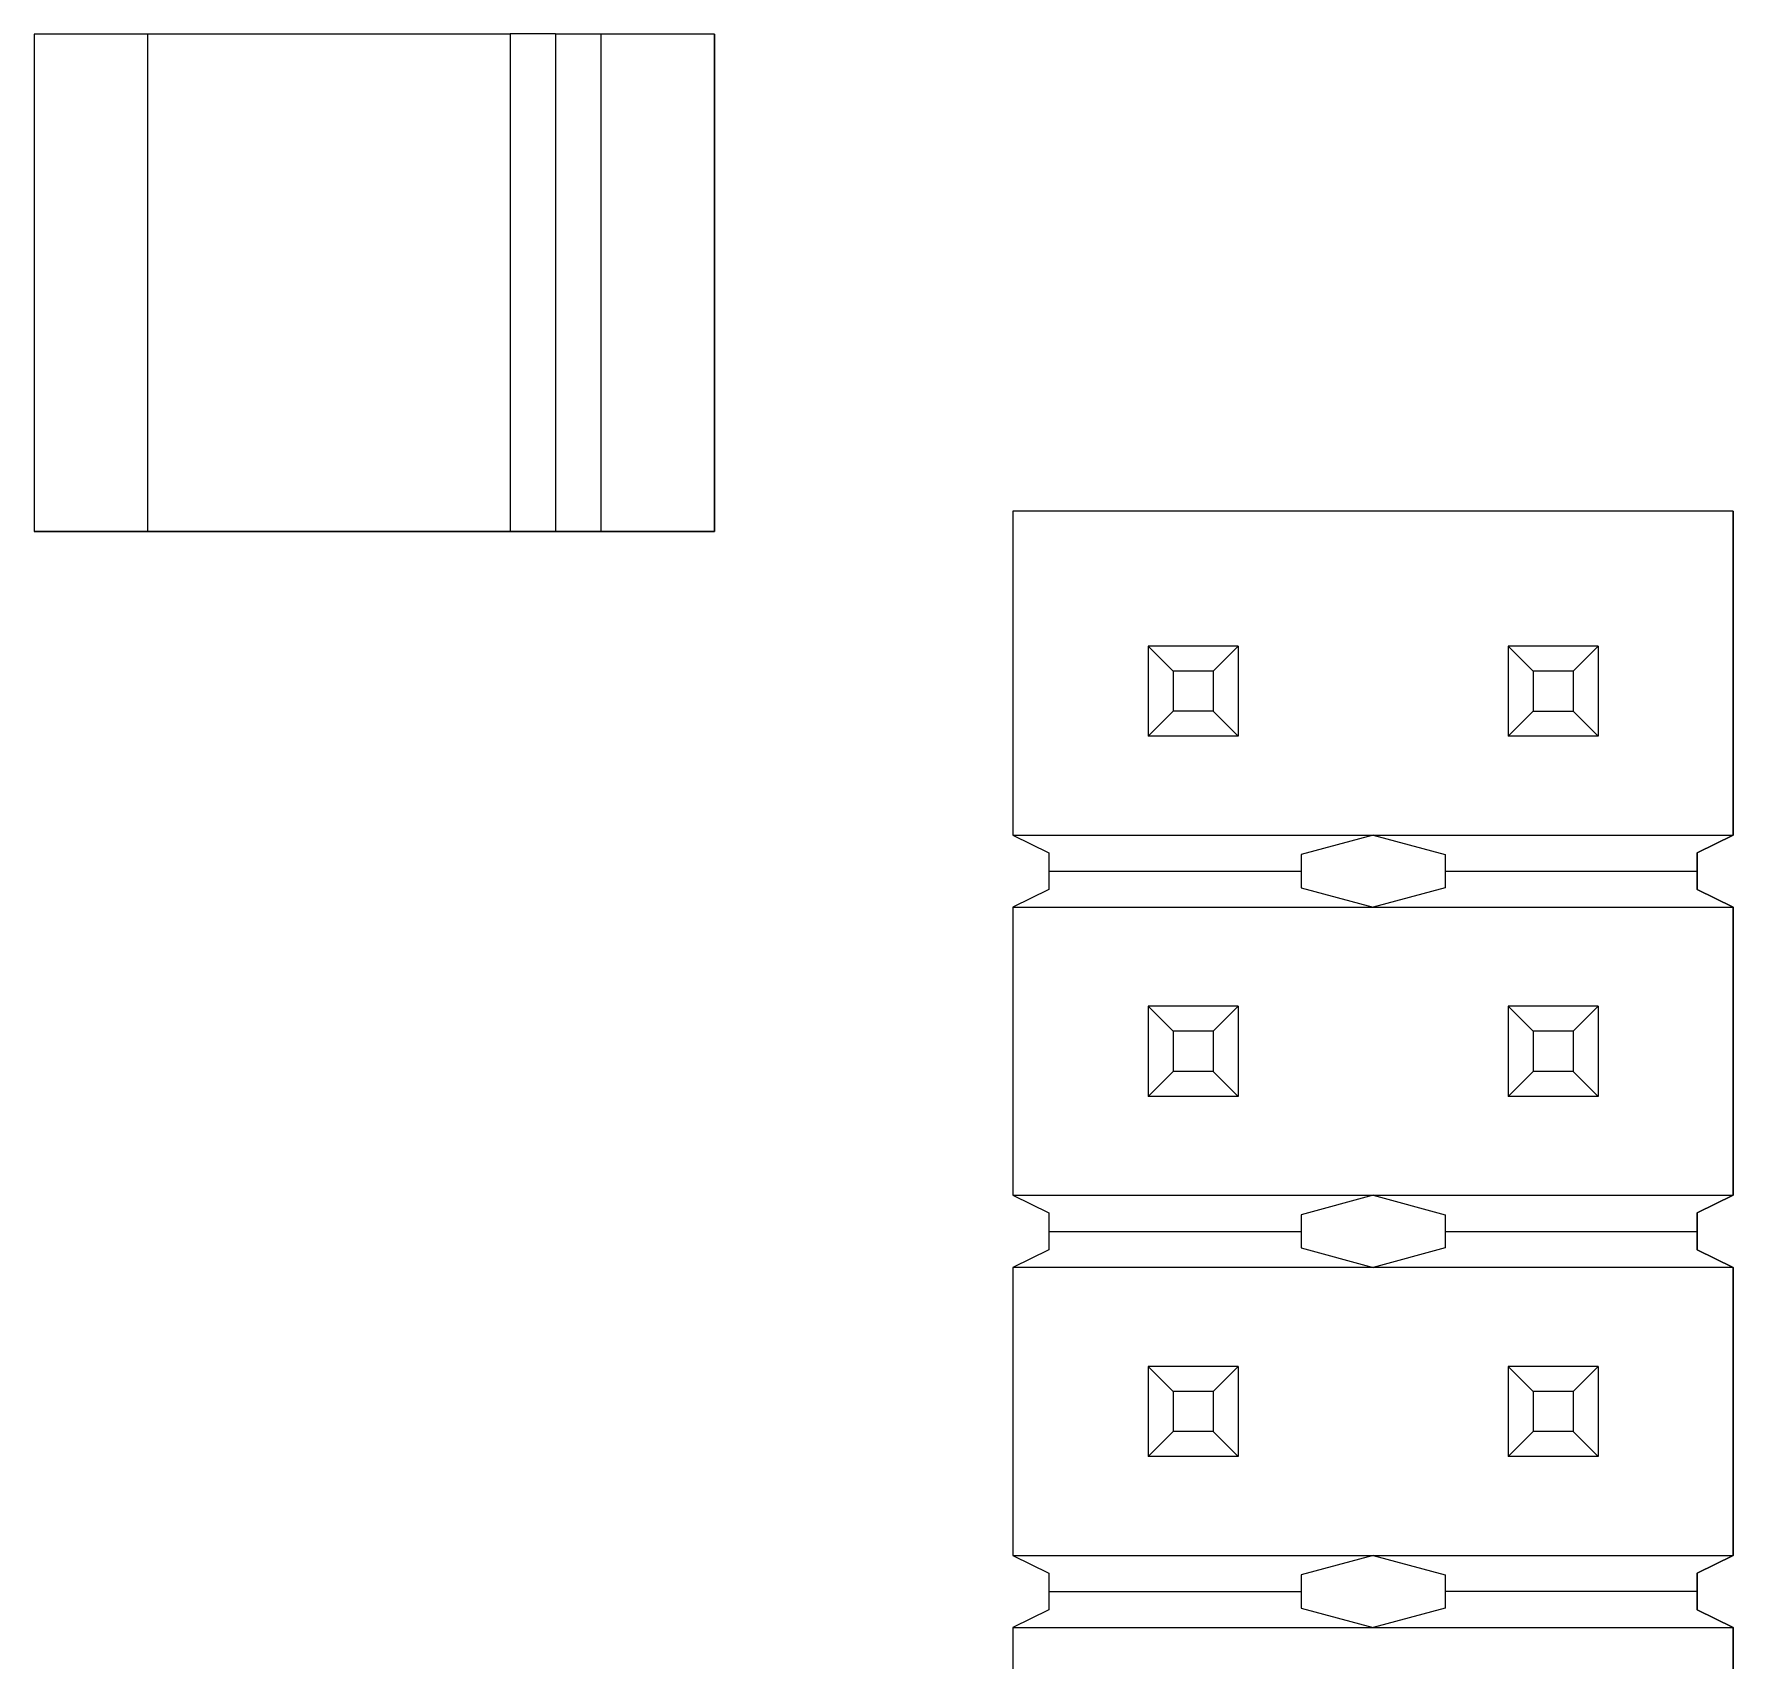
# Model space of a CAD drawing. Header units: inches. Extents: x 0 to 841, y -594 to 0.
# Drawn here: x 426.29 to 450.27, y -265.28 to -242.34 of the extents above; entities that cross this region are included whole.
import ezdxf

# ---------------------------------------------------------------- set-up
doc = ezdxf.new("R2010")
doc.units = ezdxf.units.IN
doc.header["$MEASUREMENT"] = 0

msp = doc.modelspace()

# ---------------------------------------------------------------- linework, layer by layer
at = {"color": 7, "true_color": 0xffffff}
for p, q in [((427.892, -242.348), (426.292, -242.348)), ((426.292, -242.348), (426.292, -249.36)), ((426.292, -242.348), (426.292, -249.36)), ((427.892, -242.348), (426.292, -242.348)), ((433.012, -242.348), (427.892, -242.348)), ((427.892, -242.348), (427.892, -249.36)), ((427.892, -242.348), (427.892, -249.36)), ((433.012, -242.348), (427.892, -242.348)), ((433.652, -242.344), (433.012, -242.344)), ((433.012, -242.344), (433.012, -242.348)), ((433.012, -242.344), (433.012, -249.364)), ((433.652, -242.344), (433.012, -242.344)), ((433.652, -242.348), (433.652, -242.344)), ((433.652, -242.344), (433.652, -249.364)), ((434.292, -242.348), (433.652, -242.348)), ((434.292, -242.348), (433.652, -242.348)), ((435.892, -242.348), (434.292, -242.348)), ((434.292, -242.348), (434.292, -249.36)), ((435.892, -242.348), (434.292, -242.348)), ((434.292, -242.348), (434.292, -249.36)), ((435.892, -249.36), (435.892, -242.348)), ((435.892, -242.348), (435.892, -249.36)), ((450.266, -249.074), (440.106, -249.074)), ((440.106, -249.074), (440.106, -253.646)), ((450.266, -249.074), (440.106, -249.074)), ((440.106, -249.074), (440.106, -253.646)), ((450.266, -253.646), (450.266, -249.074)), ((450.266, -249.074), (450.266, -253.646)), ((426.292, -249.36), (427.892, -249.36)), ((427.892, -249.36), (426.292, -249.36)), ((427.892, -249.36), (433.012, -249.36)), ((433.012, -249.36), (427.892, -249.36)), ((433.012, -249.36), (433.012, -249.364)), ((433.012, -249.364), (433.652, -249.364)), ((433.652, -249.364), (433.012, -249.364)), ((433.652, -249.364), (433.652, -249.36)), ((433.652, -249.36), (434.292, -249.36)), ((434.292, -249.36), (433.652, -249.36)), ((434.292, -249.36), (435.892, -249.36)), ((435.892, -249.36), (434.292, -249.36)), ((442.012, -250.98), (442.012, -252.25)), ((442.012, -250.98), (442.364, -251.332)), ((443.282, -250.98), (442.012, -250.98)), ((443.282, -250.98), (442.93, -251.332)), ((443.282, -250.98), (443.282, -252.25)), ((447.092, -250.98), (447.092, -252.25)), ((447.092, -250.98), (447.444, -251.332)), ((448.362, -250.98), (447.092, -250.98)), ((448.362, -250.98), (448.01, -251.332)), ((448.362, -250.98), (448.362, -252.25)), ((442.364, -251.332), (442.364, -251.898)), ((442.93, -251.332), (442.364, -251.332)), ((442.93, -251.332), (442.93, -251.898)), ((447.444, -251.332), (447.444, -251.898)), ((448.01, -251.332), (447.444, -251.332)), ((448.01, -251.332), (448.01, -251.898)), ((442.364, -251.898), (442.012, -252.25)), ((442.93, -251.898), (442.364, -251.898)), ((442.93, -251.898), (443.282, -252.25)), ((447.444, -251.898), (447.092, -252.25)), ((447.444, -251.898), (448.01, -251.898)), ((448.01, -251.898), (448.362, -252.25)), ((443.282, -252.25), (442.012, -252.25)), ((448.362, -252.25), (447.092, -252.25)), ((440.106, -253.646), (440.614, -253.894)), ((440.106, -253.646), (440.614, -253.894)), ((440.106, -253.646), (445.186, -253.646)), ((445.186, -253.646), (444.17, -253.92)), ((445.186, -253.646), (446.202, -253.92)), ((445.186, -253.646), (450.266, -253.646)), ((449.758, -253.894), (450.266, -253.646)), ((450.266, -253.646), (449.758, -253.894)), ((440.614, -253.894), (440.614, -254.414)), ((440.614, -253.894), (440.614, -254.154)), ((444.17, -253.92), (444.17, -254.154)), ((446.202, -253.92), (446.202, -254.154)), ((449.758, -254.414), (449.758, -253.894)), ((449.758, -253.894), (449.758, -254.154)), ((440.614, -254.154), (440.614, -254.414)), ((440.614, -254.154), (444.17, -254.154)), ((444.17, -254.154), (444.17, -254.388)), ((446.202, -254.154), (449.758, -254.154)), ((446.202, -254.154), (446.202, -254.388)), ((449.758, -254.154), (449.758, -254.414)), ((440.614, -254.414), (440.106, -254.662)), ((440.614, -254.414), (440.106, -254.662)), ((444.17, -254.388), (445.186, -254.662)), ((446.202, -254.388), (445.186, -254.662)), ((450.266, -254.662), (449.758, -254.414)), ((449.758, -254.414), (450.266, -254.662)), ((440.106, -254.662), (440.106, -258.726)), ((440.106, -254.662), (440.106, -258.726)), ((440.106, -254.662), (445.186, -254.662)), ((445.186, -254.662), (450.266, -254.662)), ((450.266, -258.726), (450.266, -254.662)), ((450.266, -254.662), (450.266, -258.726)), ((442.012, -256.06), (442.012, -257.33)), ((442.012, -256.06), (442.364, -256.412)), ((443.282, -256.06), (442.012, -256.06)), ((443.282, -256.06), (442.93, -256.412)), ((443.282, -256.06), (443.282, -257.33)), ((447.092, -256.06), (447.092, -257.33)), ((447.092, -256.06), (447.444, -256.412)), ((448.362, -256.06), (447.092, -256.06)), ((448.362, -256.06), (448.01, -256.412)), ((448.362, -256.06), (448.362, -257.33)), ((442.364, -256.412), (442.364, -256.978)), ((442.93, -256.412), (442.364, -256.412)), ((442.93, -256.412), (442.93, -256.978)), ((447.444, -256.412), (447.444, -256.978)), ((448.01, -256.412), (447.444, -256.412)), ((448.01, -256.412), (448.01, -256.978)), ((442.364, -256.978), (442.012, -257.33)), ((442.93, -256.978), (442.364, -256.978)), ((442.93, -256.978), (443.282, -257.33)), ((447.444, -256.978), (447.092, -257.33)), ((448.01, -256.978), (447.444, -256.978)), ((448.01, -256.978), (448.362, -257.33)), ((443.282, -257.33), (442.012, -257.33)), ((448.362, -257.33), (447.092, -257.33)), ((440.106, -258.726), (440.614, -258.974)), ((440.106, -258.726), (440.614, -258.974)), ((440.106, -258.726), (445.186, -258.726)), ((445.186, -258.726), (444.17, -259)), ((445.186, -258.726), (446.202, -259)), ((445.186, -258.726), (450.266, -258.726)), ((449.758, -258.974), (450.266, -258.726)), ((450.266, -258.726), (449.758, -258.974)), ((440.614, -258.974), (440.614, -259.494)), ((440.614, -258.974), (440.614, -259.234)), ((444.17, -259), (444.17, -259.234)), ((446.202, -259), (446.202, -259.234)), ((449.758, -259.494), (449.758, -258.974)), ((449.758, -258.974), (449.758, -259.234)), ((440.614, -259.234), (440.614, -259.494)), ((440.614, -259.234), (444.17, -259.234)), ((444.17, -259.234), (444.17, -259.468)), ((446.202, -259.234), (449.758, -259.234)), ((446.202, -259.234), (446.202, -259.468)), ((449.758, -259.234), (449.758, -259.494)), ((440.614, -259.494), (440.106, -259.742)), ((440.614, -259.494), (440.106, -259.742)), ((444.17, -259.468), (445.186, -259.742)), ((446.202, -259.468), (445.186, -259.742)), ((450.266, -259.742), (449.758, -259.494)), ((449.758, -259.494), (450.266, -259.742)), ((440.106, -259.742), (440.106, -263.806)), ((440.106, -259.742), (440.106, -263.806)), ((445.186, -259.742), (440.106, -259.742)), ((450.266, -259.742), (445.186, -259.742)), ((450.266, -263.806), (450.266, -259.742)), ((450.266, -259.742), (450.266, -263.806)), ((442.012, -261.14), (442.012, -262.41)), ((442.012, -261.14), (442.364, -261.492)), ((443.282, -261.14), (442.012, -261.14)), ((443.282, -261.14), (442.93, -261.492)), ((443.282, -261.14), (443.282, -262.41)), ((447.092, -261.14), (447.092, -262.41)), ((447.092, -261.14), (447.444, -261.492)), ((448.362, -261.14), (447.092, -261.14)), ((448.362, -261.14), (448.01, -261.492)), ((448.362, -261.14), (448.362, -262.41)), ((442.364, -261.492), (442.364, -262.058)), ((442.93, -261.492), (442.364, -261.492)), ((442.93, -261.492), (442.93, -262.058)), ((447.444, -261.492), (447.444, -262.058)), ((448.01, -261.492), (447.444, -261.492)), ((448.01, -261.492), (448.01, -262.058)), ((442.364, -262.058), (442.012, -262.41)), ((442.93, -262.058), (442.364, -262.058)), ((442.93, -262.058), (443.282, -262.41)), ((447.444, -262.058), (447.092, -262.41)), ((448.01, -262.058), (447.444, -262.058)), ((448.01, -262.058), (448.362, -262.41)), ((443.282, -262.41), (442.012, -262.41)), ((448.362, -262.41), (447.092, -262.41)), ((440.106, -263.806), (440.614, -264.054)), ((440.106, -263.806), (440.614, -264.054)), ((440.106, -263.806), (445.186, -263.806)), ((445.186, -263.806), (444.17, -264.08)), ((445.186, -263.806), (446.202, -264.08)), ((445.186, -263.806), (450.266, -263.806)), ((449.758, -264.054), (450.266, -263.806)), ((450.266, -263.806), (449.758, -264.054)), ((440.614, -264.054), (440.614, -264.574)), ((440.614, -264.054), (440.614, -264.314)), ((444.17, -264.08), (444.17, -264.314)), ((446.202, -264.08), (446.202, -264.314)), ((449.758, -264.574), (449.758, -264.054)), ((449.758, -264.054), (449.758, -264.314)), ((440.614, -264.314), (440.614, -264.574)), ((440.614, -264.314), (444.17, -264.314)), ((444.17, -264.314), (444.17, -264.548)), ((449.758, -264.314), (446.202, -264.314)), ((446.202, -264.314), (446.202, -264.548)), ((449.758, -264.314), (449.758, -264.574)), ((440.614, -264.574), (440.106, -264.822)), ((440.614, -264.574), (440.106, -264.822)), ((444.17, -264.548), (445.186, -264.822)), ((446.202, -264.548), (445.186, -264.822)), ((450.266, -264.822), (449.758, -264.574)), ((449.758, -264.574), (450.266, -264.822)), ((440.106, -264.822), (440.106, -268.886)), ((440.106, -264.822), (440.106, -268.886)), ((440.106, -264.822), (445.186, -264.822)), ((445.186, -264.822), (450.266, -264.822)), ((450.266, -268.886), (450.266, -264.822)), ((450.266, -264.822), (450.266, -268.886))]:
    msp.add_line(p, q, dxfattribs=at)
at = {"color": 18, "true_color": 0x000000}
for p, q in [((427.892, -242.348), (426.292, -242.348)), ((426.292, -242.348), (426.292, -249.36)), ((426.292, -242.348), (426.292, -249.36)), ((427.892, -242.348), (426.292, -242.348)), ((433.012, -242.348), (427.892, -242.348)), ((427.892, -242.348), (427.892, -249.36)), ((427.892, -242.348), (427.892, -249.36)), ((433.012, -242.348), (427.892, -242.348)), ((433.652, -242.344), (433.012, -242.344)), ((433.012, -242.344), (433.012, -242.348)), ((433.012, -242.344), (433.012, -249.364)), ((433.652, -242.344), (433.012, -242.344)), ((433.652, -242.348), (433.652, -242.344)), ((433.652, -242.344), (433.652, -249.364)), ((434.292, -242.348), (433.652, -242.348)), ((434.292, -242.348), (433.652, -242.348)), ((435.892, -242.348), (434.292, -242.348)), ((434.292, -242.348), (434.292, -249.36)), ((435.892, -242.348), (434.292, -242.348)), ((434.292, -242.348), (434.292, -249.36)), ((435.892, -249.36), (435.892, -242.348)), ((435.892, -242.348), (435.892, -249.36)), ((450.266, -249.074), (440.106, -249.074)), ((440.106, -249.074), (440.106, -253.646)), ((450.266, -249.074), (440.106, -249.074)), ((440.106, -249.074), (440.106, -253.646)), ((450.266, -253.646), (450.266, -249.074)), ((450.266, -249.074), (450.266, -253.646)), ((426.292, -249.36), (427.892, -249.36)), ((427.892, -249.36), (426.292, -249.36)), ((427.892, -249.36), (433.012, -249.36)), ((433.012, -249.36), (427.892, -249.36)), ((433.012, -249.36), (433.012, -249.364)), ((433.012, -249.364), (433.652, -249.364)), ((433.652, -249.364), (433.012, -249.364)), ((433.652, -249.364), (433.652, -249.36)), ((433.652, -249.36), (434.292, -249.36)), ((434.292, -249.36), (433.652, -249.36)), ((434.292, -249.36), (435.892, -249.36)), ((435.892, -249.36), (434.292, -249.36)), ((442.012, -250.98), (442.012, -252.25)), ((442.012, -250.98), (442.364, -251.332)), ((443.282, -250.98), (442.012, -250.98)), ((443.282, -250.98), (442.93, -251.332)), ((443.282, -250.98), (443.282, -252.25)), ((447.092, -250.98), (447.092, -252.25)), ((447.092, -250.98), (447.444, -251.332)), ((448.362, -250.98), (447.092, -250.98)), ((448.362, -250.98), (448.01, -251.332)), ((448.362, -250.98), (448.362, -252.25)), ((442.364, -251.332), (442.364, -251.898)), ((442.93, -251.332), (442.364, -251.332)), ((442.93, -251.332), (442.93, -251.898)), ((447.444, -251.332), (447.444, -251.898)), ((448.01, -251.332), (447.444, -251.332)), ((448.01, -251.332), (448.01, -251.898)), ((442.364, -251.898), (442.012, -252.25)), ((442.93, -251.898), (442.364, -251.898)), ((442.93, -251.898), (443.282, -252.25)), ((447.444, -251.898), (447.092, -252.25)), ((447.444, -251.898), (448.01, -251.898)), ((448.01, -251.898), (448.362, -252.25)), ((443.282, -252.25), (442.012, -252.25)), ((448.362, -252.25), (447.092, -252.25)), ((440.106, -253.646), (440.614, -253.894)), ((440.106, -253.646), (440.614, -253.894)), ((440.106, -253.646), (445.186, -253.646)), ((445.186, -253.646), (444.17, -253.92)), ((445.186, -253.646), (446.202, -253.92)), ((445.186, -253.646), (450.266, -253.646)), ((449.758, -253.894), (450.266, -253.646)), ((450.266, -253.646), (449.758, -253.894)), ((440.614, -253.894), (440.614, -254.414)), ((440.614, -253.894), (440.614, -254.154)), ((444.17, -253.92), (444.17, -254.154)), ((446.202, -253.92), (446.202, -254.154)), ((449.758, -254.414), (449.758, -253.894)), ((449.758, -253.894), (449.758, -254.154)), ((440.614, -254.154), (440.614, -254.414)), ((440.614, -254.154), (444.17, -254.154)), ((444.17, -254.154), (444.17, -254.388)), ((446.202, -254.154), (449.758, -254.154)), ((446.202, -254.154), (446.202, -254.388)), ((449.758, -254.154), (449.758, -254.414)), ((440.614, -254.414), (440.106, -254.662)), ((440.614, -254.414), (440.106, -254.662)), ((444.17, -254.388), (445.186, -254.662)), ((446.202, -254.388), (445.186, -254.662)), ((450.266, -254.662), (449.758, -254.414)), ((449.758, -254.414), (450.266, -254.662)), ((440.106, -254.662), (440.106, -258.726)), ((440.106, -254.662), (440.106, -258.726)), ((440.106, -254.662), (445.186, -254.662)), ((445.186, -254.662), (450.266, -254.662)), ((450.266, -258.726), (450.266, -254.662)), ((450.266, -254.662), (450.266, -258.726)), ((442.012, -256.06), (442.012, -257.33)), ((442.012, -256.06), (442.364, -256.412)), ((443.282, -256.06), (442.012, -256.06)), ((443.282, -256.06), (442.93, -256.412)), ((443.282, -256.06), (443.282, -257.33)), ((447.092, -256.06), (447.092, -257.33)), ((447.092, -256.06), (447.444, -256.412)), ((448.362, -256.06), (447.092, -256.06)), ((448.362, -256.06), (448.01, -256.412)), ((448.362, -256.06), (448.362, -257.33)), ((442.364, -256.412), (442.364, -256.978)), ((442.93, -256.412), (442.364, -256.412)), ((442.93, -256.412), (442.93, -256.978)), ((447.444, -256.412), (447.444, -256.978)), ((448.01, -256.412), (447.444, -256.412)), ((448.01, -256.412), (448.01, -256.978)), ((442.364, -256.978), (442.012, -257.33)), ((442.93, -256.978), (442.364, -256.978)), ((442.93, -256.978), (443.282, -257.33)), ((447.444, -256.978), (447.092, -257.33)), ((448.01, -256.978), (447.444, -256.978)), ((448.01, -256.978), (448.362, -257.33)), ((443.282, -257.33), (442.012, -257.33)), ((448.362, -257.33), (447.092, -257.33)), ((440.106, -258.726), (440.614, -258.974)), ((440.106, -258.726), (440.614, -258.974)), ((440.106, -258.726), (445.186, -258.726)), ((445.186, -258.726), (444.17, -259)), ((445.186, -258.726), (446.202, -259)), ((445.186, -258.726), (450.266, -258.726)), ((449.758, -258.974), (450.266, -258.726)), ((450.266, -258.726), (449.758, -258.974)), ((440.614, -258.974), (440.614, -259.494)), ((440.614, -258.974), (440.614, -259.234)), ((444.17, -259), (444.17, -259.234)), ((446.202, -259), (446.202, -259.234)), ((449.758, -259.494), (449.758, -258.974)), ((449.758, -258.974), (449.758, -259.234)), ((440.614, -259.234), (440.614, -259.494)), ((440.614, -259.234), (444.17, -259.234)), ((444.17, -259.234), (444.17, -259.468)), ((446.202, -259.234), (449.758, -259.234)), ((446.202, -259.234), (446.202, -259.468)), ((449.758, -259.234), (449.758, -259.494)), ((440.614, -259.494), (440.106, -259.742)), ((440.614, -259.494), (440.106, -259.742)), ((444.17, -259.468), (445.186, -259.742)), ((446.202, -259.468), (445.186, -259.742)), ((450.266, -259.742), (449.758, -259.494)), ((449.758, -259.494), (450.266, -259.742)), ((440.106, -259.742), (440.106, -263.806)), ((440.106, -259.742), (440.106, -263.806)), ((445.186, -259.742), (440.106, -259.742)), ((450.266, -259.742), (445.186, -259.742)), ((450.266, -263.806), (450.266, -259.742)), ((450.266, -259.742), (450.266, -263.806)), ((442.012, -261.14), (442.012, -262.41)), ((442.012, -261.14), (442.364, -261.492)), ((443.282, -261.14), (442.012, -261.14)), ((443.282, -261.14), (442.93, -261.492)), ((443.282, -261.14), (443.282, -262.41)), ((447.092, -261.14), (447.092, -262.41)), ((447.092, -261.14), (447.444, -261.492)), ((448.362, -261.14), (447.092, -261.14)), ((448.362, -261.14), (448.01, -261.492)), ((448.362, -261.14), (448.362, -262.41)), ((442.364, -261.492), (442.364, -262.058)), ((442.93, -261.492), (442.364, -261.492)), ((442.93, -261.492), (442.93, -262.058)), ((447.444, -261.492), (447.444, -262.058)), ((448.01, -261.492), (447.444, -261.492)), ((448.01, -261.492), (448.01, -262.058)), ((442.364, -262.058), (442.012, -262.41)), ((442.93, -262.058), (442.364, -262.058)), ((442.93, -262.058), (443.282, -262.41)), ((447.444, -262.058), (447.092, -262.41)), ((448.01, -262.058), (447.444, -262.058)), ((448.01, -262.058), (448.362, -262.41)), ((443.282, -262.41), (442.012, -262.41)), ((448.362, -262.41), (447.092, -262.41)), ((440.106, -263.806), (440.614, -264.054)), ((440.106, -263.806), (440.614, -264.054)), ((440.106, -263.806), (445.186, -263.806)), ((445.186, -263.806), (444.17, -264.08)), ((445.186, -263.806), (446.202, -264.08)), ((445.186, -263.806), (450.266, -263.806)), ((449.758, -264.054), (450.266, -263.806)), ((450.266, -263.806), (449.758, -264.054)), ((440.614, -264.054), (440.614, -264.574)), ((440.614, -264.054), (440.614, -264.314)), ((444.17, -264.08), (444.17, -264.314)), ((446.202, -264.08), (446.202, -264.314)), ((449.758, -264.574), (449.758, -264.054)), ((449.758, -264.054), (449.758, -264.314)), ((440.614, -264.314), (440.614, -264.574)), ((440.614, -264.314), (444.17, -264.314)), ((444.17, -264.314), (444.17, -264.548)), ((449.758, -264.314), (446.202, -264.314)), ((446.202, -264.314), (446.202, -264.548)), ((449.758, -264.314), (449.758, -264.574)), ((440.614, -264.574), (440.106, -264.822)), ((440.614, -264.574), (440.106, -264.822)), ((444.17, -264.548), (445.186, -264.822)), ((446.202, -264.548), (445.186, -264.822)), ((450.266, -264.822), (449.758, -264.574)), ((449.758, -264.574), (450.266, -264.822)), ((440.106, -264.822), (440.106, -268.886)), ((440.106, -264.822), (440.106, -268.886)), ((440.106, -264.822), (445.186, -264.822)), ((445.186, -264.822), (450.266, -264.822)), ((450.266, -268.886), (450.266, -264.822)), ((450.266, -264.822), (450.266, -268.886))]:
    msp.add_line(p, q, dxfattribs=at)

doc.saveas('drawing.dxf')
